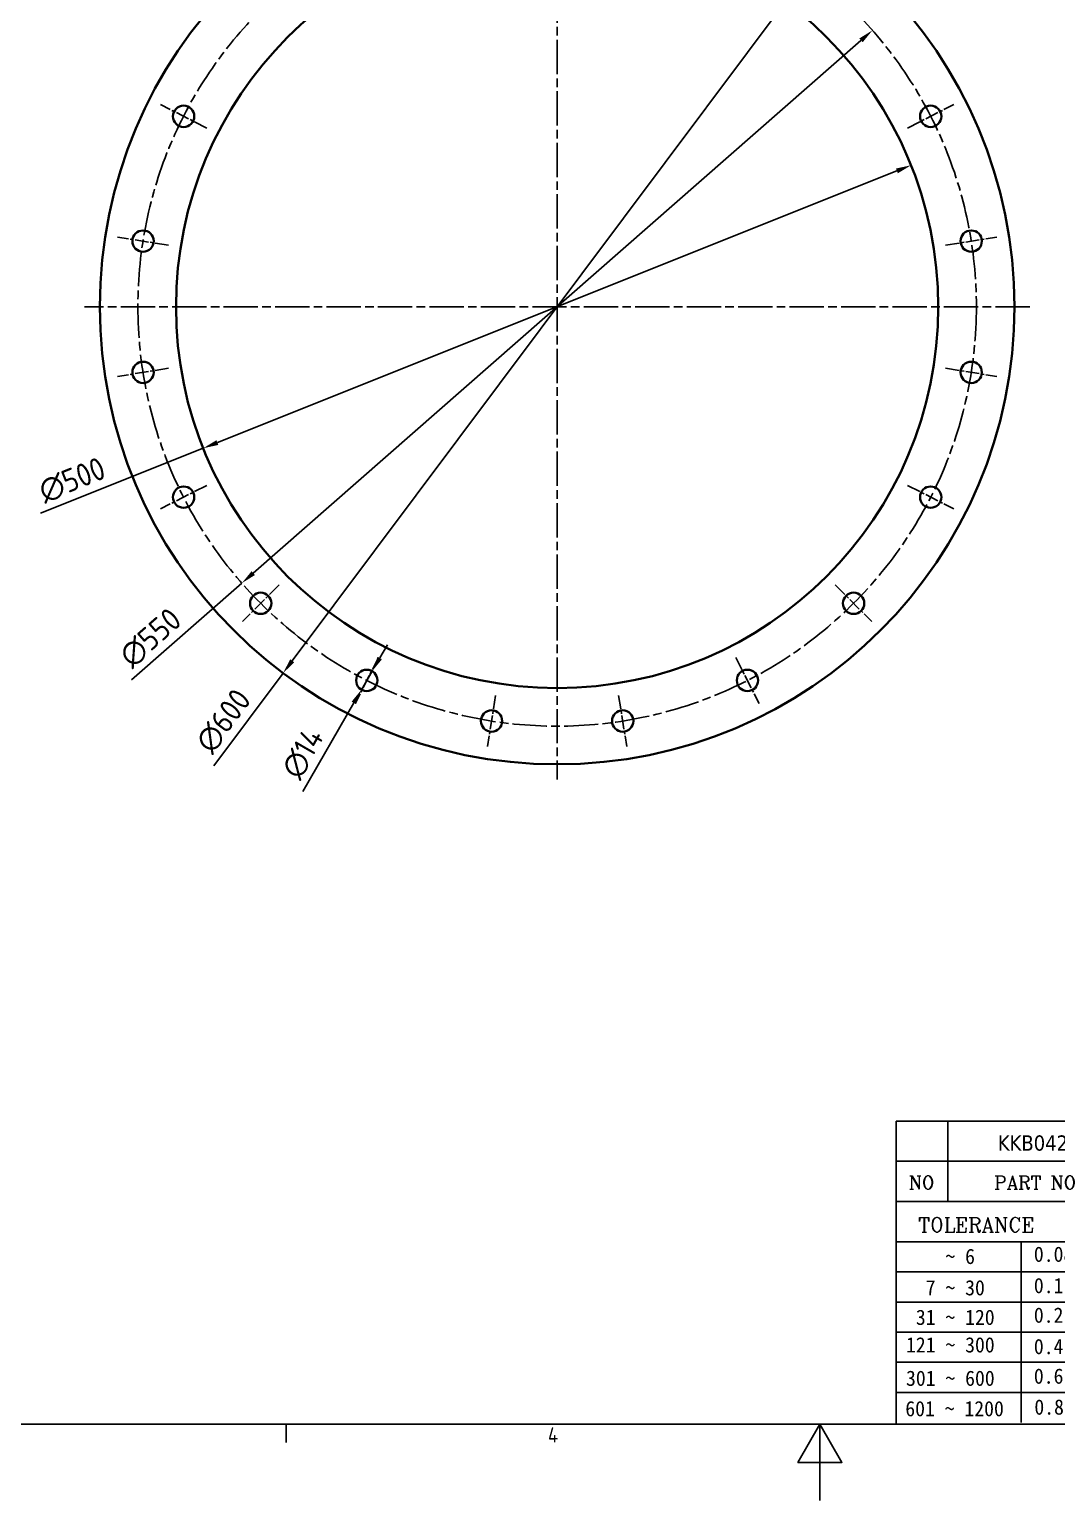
# Model space of a CAD drawing. Header units: millimetres. Extents: x 0 to 2100, y 0 to 1485.
# Drawn here: x 531 to 1205, y 0 to 965 of the extents above; entities that cross this region are included whole.
import ezdxf
from ezdxf.enums import TextEntityAlignment as Align

# ---------------------------------------------------------------- set-up
doc = ezdxf.new("R2010")
doc.units = ezdxf.units.MM
doc.header["$LTSCALE"] = 5
doc.linetypes.add('CHAIN', pattern=[0.35429999999999995, 0.2362, -0.0295, 0.0591, -0.0295])
doc.layers.get('0').update_dxf_attribs({"color": 3, "lineweight": 25})
for name, color, linetype, lineweight in [('가시적인 것(ISO)', 3, 'Continuous', 40), ('경계(ISO)', 7, 'Continuous', 25), ('제목(ISO)', 5, 'Continuous', 50), ('중심 표식(ISO)', 1, 'Continuous', 25), ('중심선(ISO)', 1, 'Continuous', 25), ('치수(ISO)', 2, 'Continuous', 25)]:
    doc.layers.add(name, color=color, linetype=linetype, lineweight=lineweight)
doc.styles.add('HAN_291', font='')
doc.styles.add('RC_284', font='ROMANC.shx')
doc.styles.add('RC_287', font='ROMANC.shx')
doc.styles.add('문자 텍스트_PSTEK_POSCO', font='isocp.shx')
doc.styles.add('치수 텍스트_PSTEK_POSCO', font='isocp.shx')
doc.styles.add('텍스트 스타일198', font='tahoma.ttf')
doc.styles.get('HAN_291').set_extended_font_data('GulimChe')
doc.dimstyles.new('치수_PSTEK_POSCO', dxfattribs={"dimscale": 5, "dimtxt": 3, "dimasz": 2, "dimexe": 2, "dimexo": 2.5, "dimgap": 1, "dimtad": 1, "dimrnd": 1e-08, "dimdsep": 46, "dimtxsty": '치수 텍스트_PSTEK_POSCO', "dimcen": 0.09, "dimdle": 10, "dimclrd": 7, "dimclre": 7, "dimclrt": 2, "dimadec": 1, "dimazin": 2, "dimtfac": 1, "dimtmove": 0, "dimatfit": 3, "dimfxl": 0, "dimtolj": 1, "dimlwd": -1, "dimlwe": -1, "dimarcsym": 0})

# ---------------------------------------------------------------- blocks, each defined once
blk = doc.blocks.new('경계 Default Border')
at = {"layer": '경계(ISO)'}
blk.add_line((140, 10), (140, 7.599999904632568), dxfattribs=at)
at = {"layer": '경계(ISO)', "flags": 128}
for points in [[(10, 10), (10, 287.0000076293945), (410, 287.0000076293945), (410, 10), (10, 10)], [(210, 0), (210, 10), (207.1132469177246, 5), (212.8867530822754, 5), (210, 10)]]:
    blk.add_lwpolyline(points, dxfattribs=at)
at = {"layer": '경계(ISO)', "color": 2, "insert": (174.3156467487881, 7.599999970197677), "char_height": 2.000000029802322, "attachment_point": 7, "style": '문자 텍스트_PSTEK_POSCO'}
blk.add_mtext('4', dxfattribs=at)
blk = doc.blocks.new('제목 블록 PSTEK')
at = {"color": 180}
for p, q in [((182.475792979055, 11.79100474011392), (182.4757929790549, 51.56524660363496)), ((182.4757929790549, 51.56524660363496), (372.4757929537551, 51.56524660363496)), ((189.2651435055721, 51.56524660363496), (189.2651435055722, 41.00524660363494)), ((182.475792979055, 46.2852466036349), (372.4757929537551, 46.28524660363492)), ((182.475792979055, 41.00524660363493), (206.451475290024, 41.00524660363493)), ((182.475792979055, 35.72524660363497), (206.451475290024, 35.72524660363497)), ((198.8621818849491, 12.02524660363491), (198.8621818849491, 35.72524660363497)), ((182.475792979055, 31.77524660363492), (206.451475290024, 31.77524660363492)), ((182.475792979055, 27.82524660363487), (206.451475290024, 27.82524660363487)), ((182.475792979055, 23.87524660363505), (206.451475290024, 23.87524660363505)), ((182.475792979055, 19.92524660363478), (206.451475290024, 19.92524660363478)), ((182.475792979055, 15.97524660363496), (206.451475290024, 15.97524660363496)), ((182.475792979055, 11.79100474011392), (372.4757929537551, 11.79100474011389))]:
    blk.add_line(p, q, dxfattribs=at)
at = {"layer": '제목(ISO)', "lineweight": 18}
blk.add_line((182.475792979055, 35.72500474011393), (182.475792979055, 11.79100474011392), dxfattribs=at)
at = {"color": 2}
for s, height, style, p in [('NO', 1.742399930953979, 'RC_284', (184.135398793432, 42.62317362549192)), ('PART NO', 1.742399930953979, 'RC_284', (195.3359407378685, 42.62317362549192)), (' TOLERANCE', 1.899999976158142, 'RC_287', (184.0872874387979, 37.00893196870329)), ('    ~ 6', 2.000000029802322, 'HAN_291', (183.7721304966814, 32.8176515608431)), ('0.08', 2.000000029802322, 'HAN_291', (200.5467345600617, 33.09873600004101)), ('0.1', 2.000000029802322, 'HAN_291', (200.5467345600617, 28.98646558742206)), ('  7 ~ 30', 2.000000029802322, 'HAN_291', (183.7721304966814, 28.70538114822415)), ('0.2', 2.000000029802322, 'HAN_291', (200.5467345600617, 25.10736625836028)), (' 31 ~ 120', 2.000000029802322, 'HAN_291', (183.7721304966814, 24.82628181916237)), ('121 ~ 300', 2.000000029802322, 'HAN_291', (183.7721304966814, 21.21401206133254)), ('0.4', 2.000000029802322, 'HAN_291', (200.5467345600617, 20.99509650053045)), ('301 ~ 600', 2.000000029802322, 'HAN_291', (183.7721304966814, 16.83491273227077)), ('0.6', 2.000000029802322, 'HAN_291', (200.5467345600617, 17.11599717146868)), ('601 ~ 1200', 2.000000029802322, 'HAN_291', (183.6802025156883, 12.84759660881125)), ('0.8', 2.000000029802322, 'HAN_291', (200.6097246063884, 13.05732192299702))]:
    blk.add_text(s, height=height, dxfattribs=dict(at, style=style)).set_placement(p)
at = {"layer": '제목(ISO)', "color": 7, "style": '텍스트 스타일198'}
for tag, p in [('설명_001', (238.5191985610906, 47.92313016004889)), ('재질_001', (292.7761773320554, 47.92524658873383)), ('질량\\P3;_001', (350.3046145979153, 48.1643332325385)), ('부품_번호_001', (195.8125351691155, 47.68004260673702)), ("3._Q'TY_001", (312.7327037528258, 47.90442725317898)), ('1._MODEL_NAME_001', (325.2668051922139, 37.52172745615292)), ('제목_001', (336.3979558886313, 32.12268535370653)), ('부품_번호_001', (334.4717754223474, 26.8052465951949)), ('설계자_001', (209.9396160013646, 25.23446884679021)), ('프로젝트_001', (272.0818791319837, 18.23307108588011)), ('작성_날짜_001', (207.7280646059359, 13.26600473167383)), ('시트_크기_001', (260.807090429518, 14.83812566343425)), ('프로젝트_002', (270.1409240123173, 14.76924511056395)), ('프로젝트_003', (287.0958636080007, 11.39427305645042))]:
    blk.add_attdef(tag, p, '', height=2.000000029802322, dxfattribs=at)
for tag, p in [('4._COLOR', (327.6805273250926, 48.92524660363493)), ('점검자', (231.1845342133799, 26.23312567187446)), ('엔지니어링_승인자', (247.673240162284, 26.23312567187446)), ('점검_날짜', (231.1845342133799, 14.26600474011394)), ('엔지니어링_승인_날짜', (247.6732401622839, 14.26600474011394))]:
    blk.add_attdef(tag, text='', height=2.000000029802322, dxfattribs=at).set_placement(p, align=Align.MIDDLE_CENTER)
blk = doc.blocks.new('*D22')
at = {"layer": 'Defpoints', "color": 0, "transparency": 16777216}
for p in [(1057.383275416216, 1022.943453882759), (697.8795206897169, 542.5716704300376)]:
    blk.add_point(p, dxfattribs=at)
at = {"layer": '치수(ISO)', "color": 7, "transparency": 16777216}
for p, q in [((1051.391546170774, 1014.93725749188), (703.8712499351589, 550.5778668209159)), ((697.8795206897169, 542.5716704300376), (652.4125466238049, 481.8183371669199))]:
    blk.add_line(p, q, dxfattribs=at)
for points in [[(1050.057180105628, 1015.935879032787), (1052.725912235921, 1013.938635950974), (1057.383275416216, 1022.943453882759)], [(702.536883870012, 551.5764883618232), (705.2056160003049, 549.5792452800093), (697.8795206897169, 542.5716704300376)]]:
    blk.add_solid(points, dxfattribs=at)
at = {"layer": '치수(ISO)', "color": 2, "transparency": 16777216, "insert": (645.4006657579268, 493.3110969191617), "char_height": 15, "attachment_point": 4, "rotation": 53.189314333796126, "style": '치수 텍스트_PSTEK_POSCO'}
blk.add_mtext('\\A1;∅600', dxfattribs=at)
blk = doc.blocks.new('*D23')
at = {"layer": 'Defpoints', "color": 0, "transparency": 16777216}
for p in [(1084.461201601275, 963.9934095050062), (670.8015945046589, 601.5217148077916)]:
    blk.add_point(p, dxfattribs=at)
at = {"layer": '치수(ISO)', "color": 7, "transparency": 16777216}
for p, q in [((1076.940117835881, 957.4030150559659), (678.3226782700518, 608.1121092568319)), ((670.8015945046589, 601.5217148077916), (598.385574785228, 538.0667461799308))]:
    blk.add_line(p, q, dxfattribs=at)
for points in [[(1075.841718761041, 958.6565290168647), (1078.038516910721, 956.1495010950671), (1084.461201601275, 963.9934095050062)], [(677.2242791952118, 609.3656232177307), (679.421077344892, 606.858595295933), (670.8015945046589, 601.5217148077916)]]:
    blk.add_solid(points, dxfattribs=at)
at = {"layer": '치수(ISO)', "color": 2, "transparency": 16777216, "insert": (593.9081236066243, 550.7632981111922), "char_height": 15, "attachment_point": 4, "rotation": 41.22665648438507, "style": '치수 텍스트_PSTEK_POSCO'}
blk.add_mtext('\\A1;∅550', dxfattribs=at)
blk = doc.blocks.new('*D24')
at = {"layer": 'Defpoints', "color": 0, "transparency": 16777216}
for p in [(1109.782911077047, 875.524339618102), (645.4798850288844, 689.9907846946935)]:
    blk.add_point(p, dxfattribs=at)
at = {"layer": '치수(ISO)', "color": 7, "transparency": 16777216}
for p, q in [((1100.496850556084, 871.8136685196338), (654.7659455498477, 693.7014557931615)), ((645.4798850288844, 689.9907846946935), (538.7470728033644, 647.3407975780483))]:
    blk.add_line(p, q, dxfattribs=at)
for points in [[(1099.878405373006, 873.3613452731277), (1101.115295739162, 870.2659917661399), (1109.782911077047, 875.524339618102)], [(654.1475003667696, 695.2491325466557), (655.3843907329257, 692.1537790396678), (645.4798850288844, 689.9907846946935)]]:
    blk.add_solid(points, dxfattribs=at)
at = {"layer": '치수(ISO)', "color": 2, "transparency": 16777216, "insert": (538.7517641907606, 660.8037087784868), "char_height": 15, "attachment_point": 4, "rotation": 21.781443768462616, "style": '치수 텍스트_PSTEK_POSCO'}
blk.add_mtext('\\A1;∅500', dxfattribs=at)
blk = doc.blocks.new('*D25')
at = {"layer": 'Defpoints', "color": 0, "transparency": 16777216}
for p in [(756.2840106245922, 543.7929458310876), (749.2840106245899, 531.6685901781071)]:
    blk.add_point(p, dxfattribs=at)
at = {"layer": '치수(ISO)', "color": 7, "transparency": 16777216}
for p, q in [((761.284010624594, 552.453199868931), (766.2840106245956, 561.1134539067745)), ((756.2840106245922, 543.7929458310876), (749.2840106245899, 531.6685901781071)), ((744.2840106245882, 523.0083361402637), (710.7922714581649, 464.9989422702009))]:
    blk.add_line(p, q, dxfattribs=at)
for points in [[(759.84063495162, 553.2865332022646), (762.7273862975678, 551.6198665355975), (756.2840106245922, 543.7929458310876)], [(742.8406349516142, 523.8416694735973), (745.7273862975621, 522.1750028069301), (749.2840106245899, 531.6685901781071)]]:
    blk.add_solid(points, dxfattribs=at)
at = {"layer": '치수(ISO)', "color": 2, "transparency": 16777216, "insert": (702.4669539108618, 475.5790692891246), "char_height": 15, "attachment_point": 4, "rotation": 59.999999999988596, "style": '치수 텍스트_PSTEK_POSCO'}
blk.add_mtext('\\A1;∅14', dxfattribs=at)

msp = doc.modelspace()

# ---------------------------------------------------------------- linework, layer by layer
at = {"layer": '가시적인 것(ISO)'}
for centre, radius in [((877.6313980529662, 782.7575621563981), 300), ((877.6313980529662, 782.7575621563981), 250), ((632.6046039011654, 907.6049495847734), 7.000000000000001), ((1122.658192204767, 907.6049495847732), 7.000000000000001), ((606.0171043893038, 825.7770400424616), 7.000000000000001), ((1149.245691716629, 825.7770400424615), 7.000000000000001), ((606.0171043893037, 739.7380842703348), 7.000000000000001), ((1149.245691716629, 739.7380842703345), 7.000000000000001), ((632.6046039011652, 657.910174728023), 7.000000000000001), ((1122.658192204767, 657.9101747280228), 7.000000000000001), ((683.1770332266658, 588.3031973300979), 7.000000000000001), ((1072.085762879267, 588.3031973300976), 7.000000000000001), ((752.7840106245909, 537.7307680045973), 7.000000000000001), ((1002.478785481341, 537.7307680045972), 7.000000000000001), ((834.6119201669028, 511.1432684927354), 7.000000000000001), ((920.6508759390296, 511.1432684927354), 7.000000000000001)]:
    msp.add_circle(centre, radius, dxfattribs=at)
at = {"layer": '중심 표식(ISO)', "linetype": 'CHAIN', "ltscale": 19.05165100097656}
for p, q in [((877.6313980529662, 1092.757562156398), (877.6313980529662, 472.7575621563981)), ((1187.631398052966, 782.7575621563981), (567.6313980529663, 782.7575621563981))]:
    msp.add_line(p, q, dxfattribs=at)
at = {"layer": '중심 표식(ISO)', "linetype": 'CHAIN', "ltscale": 7.556110382080078}
for p, q in [((647.7517148123677, 899.8871110892012), (617.4574929899632, 915.3227880803456)), ((1107.511081293565, 899.887111089201), (1137.80530311597, 915.3227880803454)), ((622.807806179421, 823.1176541367779), (589.2264025991864, 828.4364259481455)), ((1132.454989926512, 823.1176541367777), (1166.036393506746, 828.4364259481454)), ((622.8078061794209, 742.3974701760187), (589.2264025991863, 737.0786983646507)), ((1132.454989926511, 742.3974701760185), (1166.036393506746, 737.0786983646506)), ((647.7517148123675, 665.6280132235953), (617.457492989963, 650.1923362324507)), ((1107.511081293565, 665.6280132235951), (1137.805303115969, 650.1923362324504)), ((695.1978485068372, 600.3240126102692), (671.1562179464945, 576.2823820499265)), ((1060.064947599095, 600.324012610269), (1084.106578159438, 576.2823820499264)), ((760.5018491201632, 552.8778789157994), (745.0661721290186, 522.583657093395)), ((994.7609469857692, 552.8778789157994), (1010.196623976914, 522.5836570933949)), ((837.2713060725868, 527.9339702828528), (831.9525342612188, 494.3525667026181)), ((917.9914900333458, 527.9339702828528), (923.3102618447134, 494.3525667026181))]:
    msp.add_line(p, q, dxfattribs=at)
at = {"layer": '중심선(ISO)', "linetype": 'CHAIN', "ltscale": 19.05165100097656}
msp.add_circle((877.6313980529667, 782.7575621563989), 274.9999999999989, dxfattribs=at)

# ---------------------------------------------------------------- block references
at = {"xscale": 5, "yscale": 5, "zscale": 5}
msp.add_blockref('경계 Default Border', (0, 0), dxfattribs=at)
ref = msp.add_blockref('제목 블록 PSTEK', (187.6210352312242, -8.955023700569475), dxfattribs=dict(xscale=5, yscale=5, zscale=5))
ref.add_attrib('부품_번호_001', 'KKB04263', (1166.683711076802, 229.4451893331156), dxfattribs={"layer": '제목(ISO)', "color": 7, "height": 10.00000014901161, "style": '텍스트 스타일198'})

# ---------------------------------------------------------------- dimensions: what is measured, and where the dimension line sits
at = {"layer": '치수(ISO)', "color": 7}
for p1, p2, override, picture, middle in [((1057.383275416216, 1022.943453882759), (697.8795206897169, 542.5716704300376), {"dimdec": 2, "dimlfac": 1, "dimtp": 0, "dimtm": -0, "dimtdec": 2, "dimatfit": 2}, '*D22', (667.5452013913273, 502.0387111226238)), ((1084.461201601275, 963.9934095050062), (670.8015945046589, 601.5217148077916), {"dimdec": 2, "dimlfac": 1.000000000000001, "dimtp": 0, "dimtm": -0, "dimtdec": 2, "dimatfit": 2}, '*D23', (617.3807528777463, 554.7113841289832)), ((1109.782911077047, 875.524339618102), (645.4798850288844, 689.9907846946935), {"dimdec": 2, "dimlfac": 1.000000000000003, "dimtp": 0, "dimtm": -0, "dimtdec": 2, "dimatfit": 2}, '*D24', (562.1998595128049, 656.7124334428806)), ((756.2840106245922, 543.7929458310876), (749.2840106245899, 531.6685901781071), {"dimdec": 2, "dimlfac": 1.000000000000016, "dimtp": 0, "dimtm": -0, "dimtdec": 2, "dimatfit": 2}, '*D25', (720.4172714581686, 481.6699312930493))]:
    dim = msp.add_diameter_dim_2p(p1=p1, p2=p2, dimstyle='치수_PSTEK_POSCO', override=override, dxfattribs=at)
    dim.commit()
    dim.dimension.update_dxf_attribs({"geometry": picture, "text_midpoint": middle, "dimtype": 163})

doc.saveas('drawing.dxf')
